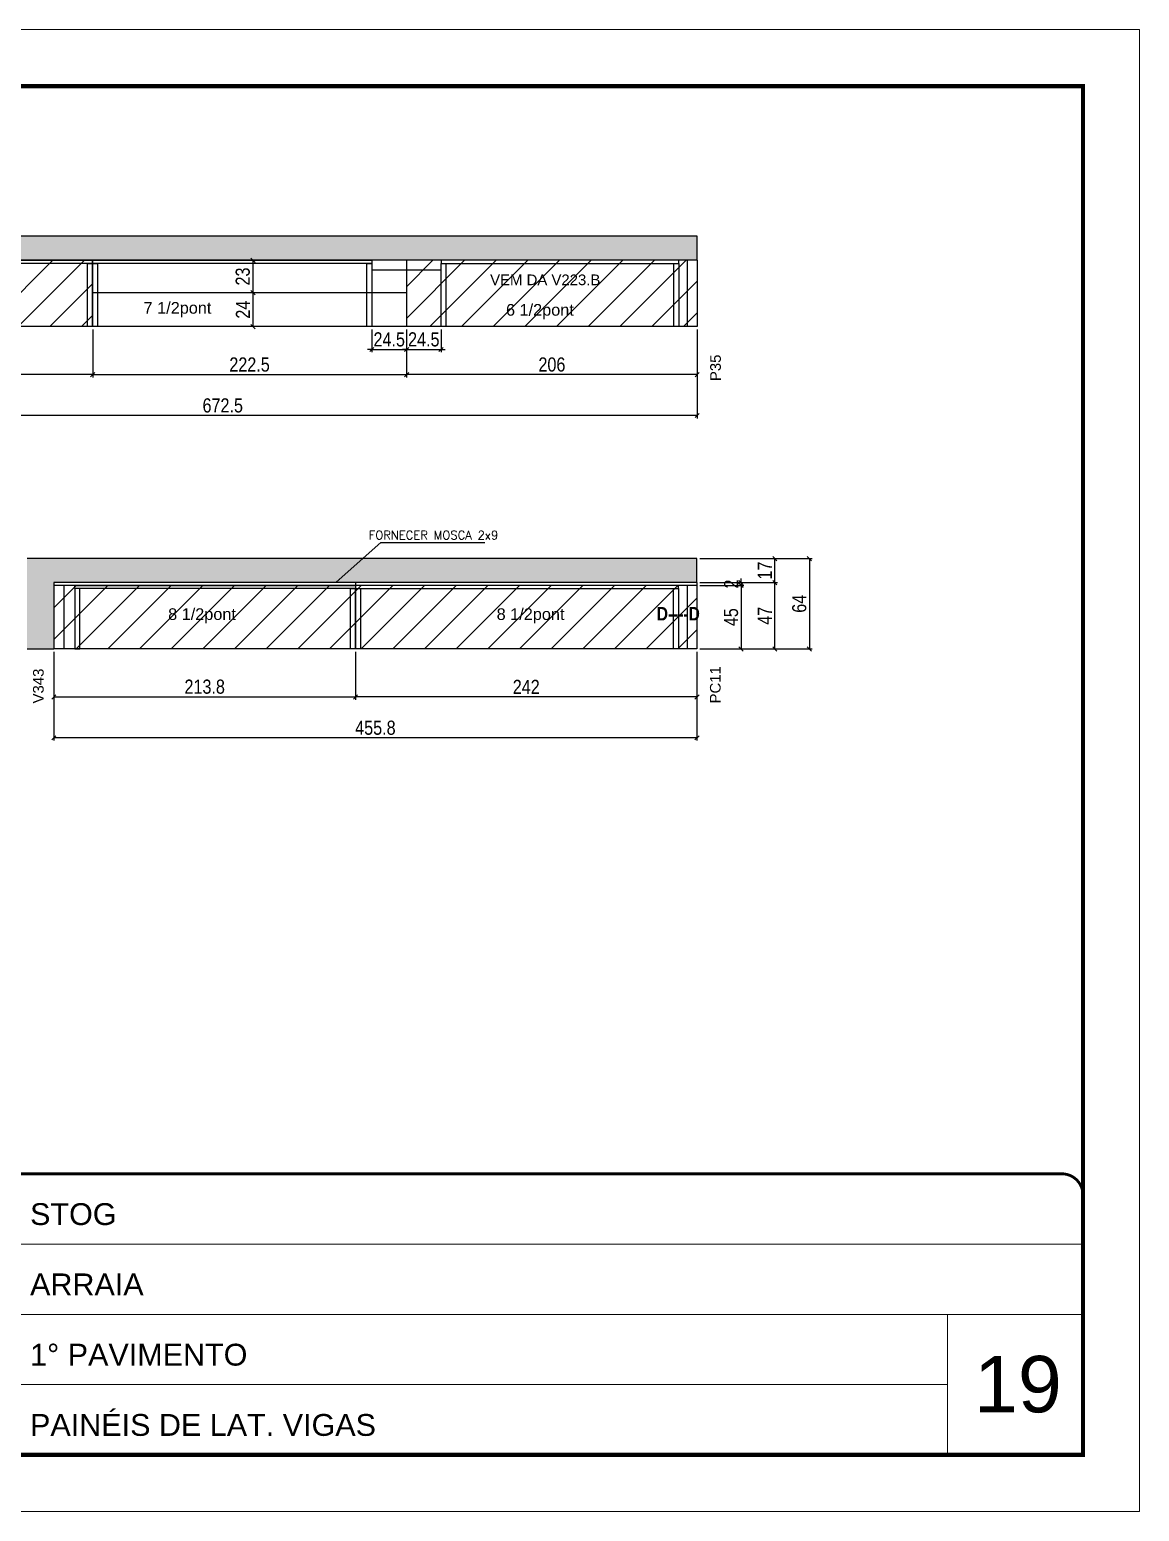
# Model space of a CAD drawing. Extents: x -3394 to 16474, y -5031 to 14397.
# Drawn here: x 8141 to 8927, y 8752 to 9802 of the extents above; entities that cross this region are included whole.
import ezdxf

# ---------------------------------------------------------------- set-up
doc = ezdxf.new("R2010")
doc.units = 0
doc.linetypes.add('CONTINUO', pattern=[0])
doc.linetypes.add('DASHED', pattern=[0.75, 0.5, -0.25])
doc.layers.get('0').update_dxf_attribs({"linetype": 'CONTINUOUS'})
doc.layers.get('Defpoints').update_dxf_attribs({"linetype": 'CONTINUOUS'})
for name, color, linetype, lineweight in [('CARIMBO', 255, 'CONTINUOUS', 9), ('Folhas', 255, 'CONTINUOUS', 9), ('REAPROVEITAMENTO', 251, 'CONTINUOUS', 9), ('SARRAFO DE PRESSAO', 251, 'DASHED', 9)]:
    doc.layers.add(name, color=color, linetype=linetype, lineweight=lineweight)
for name, color, linetype in [('COTA', 241, 'CONTINUOUS'), ('detalhes', 4, 'CONTINUOUS'), ('NOMENCLATURA', 7, 'CONTINUOUS'), ('Painéis', 200, 'CONTINUOUS'), ('PONTALETE', 7, 'CONTINUOUS'), ('SARR_2.2x7', 40, 'CONTINUOUS'), ('SARR_3.5x7', 81, 'CONTINUOUS')]:
    doc.layers.add(name, color=color, linetype=linetype)
doc.styles.add('ARIAL', font='arial.ttf')
doc.styles.add('COTA TECNICA', font='techl___.ttf', dxfattribs={"height": 10})
doc.styles.add('ROMANS', font='romans.shx')
doc.styles.add('TECNICA', font='techb___.ttf', dxfattribs={"height": 10})
doc.dimstyles.new('PAINEL', dxfattribs={"dimtxt": 10, "dimasz": 3, "dimexe": 3, "dimexo": 3, "dimgap": 3, "dimtad": 1, "dimdec": 1, "dimzin": 12, "dimdsep": 46, "dimtxsty": 'COTA TECNICA', "dimblk1": 'OBLIQUE', "dimblk2": 'OBLIQUE', "dimsah": 1, "dimcen": 0.9, "dimclrd": 4, "dimclre": 4, "dimclrt": 240, "dimadec": 1, "dimazin": 3, "dimtfac": 1, "dimtdec": 1, "dimtmove": 0, "dimatfit": 3, "dimfxl": 1, "dimtolj": 1, "dimtzin": 12, "dimarcsym": 0})

# ---------------------------------------------------------------- blocks, each defined once
blk = doc.blocks.new('9999999999')
at = {"color": 30, "linetype": 'CONTINUO'}
for p, q in [((98564.6, 34379.6), (99584, 34379.6)), ((98564.6, 34329.8), (99488, 34329.8)), ((99584, 34329.8), (99488, 34329.8)), ((99488, 34329.8), (99488, 34230.2)), ((98564.6, 34280), (99488, 34280))]:
    blk.add_line(p, q, dxfattribs=at)
at = {"color": 30, "linetype": 'CONTINUO', "const_width": 2}
blk.add_lwpolyline([(99584, 34230.2), (99584, 34414.4, 0.414214), (99569, 34429.4), (98229, 34429.4, 0.414214), (98214, 34414.4), (98214, 34245.2, 0.414214), (98229, 34230.2), (99584, 34230.2)], format="xyb", dxfattribs=at)
at = {"layer": 'Folhas'}
blk.add_lwpolyline([(98139, 34190.2), (99624, 34190.2), (99624, 35240.2), (98139, 35240.2)], close=True, dxfattribs=at)
at = {"layer": 'Folhas', "color": 30, "const_width": 3}
blk.add_lwpolyline([(98214, 34230.2), (99584, 34230.2), (99584, 35200.2), (98214, 35200.2)], close=True, dxfattribs=at)
at = {"color": 7, "linetype": 'Continuous', "ltscale": 5, "style": 'ARIAL'}
for s, height, p in [('STOG', 15.48, (98837.7, 34393.1)), ('ARRAIA', 15.48, (98837.7, 34343.3)), ('1° PAVIMENTO', 15.483, (98837.7, 34293.5)), ('PAINÉIS DE LAT. VIGAS', 15.483, (98837.7, 34243.7))]:
    blk.add_text(s, height=height, dxfattribs=at).set_placement(p)
blk = doc.blocks.new('_Oblique')
at = {"color": 0, "linetype": 'ByBlock', "lineweight": -2}
blk.add_line((-0.5, -0.5), (0.5, 0.5), dxfattribs=at)
blk = doc.blocks.new('*D481')
at = {"layer": 'COTA', "color": 4, "linetype": 'Continuous', "lineweight": -2, "transparency": 16777216}
for p, q in [((8407.8, 9589.8), (8407.8, 9555.8)), ((8613.8, 9589.8), (8613.8, 9555.8)), ((8613.8, 9557.8), (8407.8, 9557.8))]:
    blk.add_line(p, q, dxfattribs=at)
at = {"layer": 'Defpoints', "color": 0, "linetype": 'Continuous', "transparency": 16777216}
for p in [(8407.8, 9591.8), (8613.8, 9591.8), (8407.8, 9557.8)]:
    blk.add_point(p, dxfattribs=at)
at = {"layer": 'COTA', "color": 4, "linetype": 'Continuous', "lineweight": -2, "transparency": 16777216, "xscale": 3, "yscale": 3, "zscale": 3, "rotation": 180}
blk.add_blockref('_Oblique', (8407.8, 9557.8), dxfattribs=at)
at = {"layer": 'COTA', "color": 4, "linetype": 'Continuous', "lineweight": -2, "transparency": 16777216, "xscale": 3, "yscale": 3, "zscale": 3}
blk.add_blockref('_Oblique', (8613.8, 9557.8), dxfattribs=at)
at = {"layer": 'COTA', "color": 240, "linetype": 'Continuous', "transparency": 16777216, "insert": (8510.8, 9564.9), "char_height": 10, "attachment_point": 5, "style": 'COTA TECNICA'}
blk.add_mtext('\\A1;206', dxfattribs=at)
blk = doc.blocks.new('*D482')
at = {"layer": 'COTA', "color": 4, "linetype": 'Continuous', "lineweight": -2, "transparency": 16777216}
for p, q in [((7941.2, 9589.8), (7941.2, 9555.8)), ((8185.3, 9589.8), (8185.3, 9555.8)), ((8185.3, 9557.8), (7941.2, 9557.8))]:
    blk.add_line(p, q, dxfattribs=at)
at = {"layer": 'Defpoints', "color": 0, "linetype": 'Continuous', "transparency": 16777216}
for p in [(7941.2, 9591.8), (8185.3, 9591.8), (7941.2, 9557.8)]:
    blk.add_point(p, dxfattribs=at)
at = {"layer": 'COTA', "color": 4, "linetype": 'Continuous', "lineweight": -2, "transparency": 16777216, "xscale": 3, "yscale": 3, "zscale": 3, "rotation": 180}
blk.add_blockref('_Oblique', (7941.2, 9557.8), dxfattribs=at)
at = {"layer": 'COTA', "color": 4, "linetype": 'Continuous', "lineweight": -2, "transparency": 16777216, "xscale": 3, "yscale": 3, "zscale": 3}
blk.add_blockref('_Oblique', (8185.3, 9557.8), dxfattribs=at)
at = {"layer": 'COTA', "color": 240, "linetype": 'Continuous', "transparency": 16777216, "insert": (8063.2, 9564.9), "char_height": 10, "attachment_point": 5, "style": 'COTA TECNICA'}
blk.add_mtext('\\A1;244', dxfattribs=at)
blk = doc.blocks.new('*D483')
at = {"layer": 'COTA', "color": 4, "linetype": 'Continuous', "lineweight": -2, "transparency": 16777216}
for p, q in [((7941.2, 9589.8), (7941.2, 9526.8)), ((8613.8, 9589.8), (8613.8, 9526.8)), ((8613.8, 9528.8), (7941.2, 9528.8))]:
    blk.add_line(p, q, dxfattribs=at)
at = {"layer": 'Defpoints', "color": 0, "linetype": 'Continuous', "transparency": 16777216}
for p in [(7941.2, 9591.8), (8613.8, 9591.8), (7941.2, 9528.8)]:
    blk.add_point(p, dxfattribs=at)
at = {"layer": 'COTA', "color": 4, "linetype": 'Continuous', "lineweight": -2, "transparency": 16777216, "xscale": 3, "yscale": 3, "zscale": 3, "rotation": 180}
blk.add_blockref('_Oblique', (7941.2, 9528.8), dxfattribs=at)
at = {"layer": 'COTA', "color": 4, "linetype": 'Continuous', "lineweight": -2, "transparency": 16777216, "xscale": 3, "yscale": 3, "zscale": 3}
blk.add_blockref('_Oblique', (8613.8, 9528.8), dxfattribs=at)
at = {"layer": 'COTA', "color": 240, "linetype": 'Continuous', "transparency": 16777216, "insert": (8277.5, 9535.9), "char_height": 10, "attachment_point": 5, "style": 'COTA TECNICA'}
blk.add_mtext('\\A1;672.5', dxfattribs=at)
blk = doc.blocks.new('*D487')
at = {"layer": 'COTA', "color": 4, "linetype": 'Continuous', "lineweight": -2, "transparency": 16777216}
for p, q in [((8185.3, 9589.8), (8185.3, 9555.8)), ((8407.8, 9589.8), (8407.8, 9555.8)), ((8185.3, 9557.8), (8407.8, 9557.8))]:
    blk.add_line(p, q, dxfattribs=at)
at = {"layer": 'Defpoints', "color": 0, "linetype": 'Continuous', "transparency": 16777216}
for p in [(8185.3, 9591.8), (8407.8, 9591.8), (8407.8, 9557.8)]:
    blk.add_point(p, dxfattribs=at)
at = {"layer": 'COTA', "color": 4, "linetype": 'Continuous', "lineweight": -2, "transparency": 16777216, "xscale": 3, "yscale": 3, "zscale": 3, "rotation": 180}
blk.add_blockref('_Oblique', (8185.3, 9557.8), dxfattribs=at)
at = {"layer": 'COTA', "color": 4, "linetype": 'Continuous', "lineweight": -2, "transparency": 16777216, "xscale": 3, "yscale": 3, "zscale": 3}
blk.add_blockref('_Oblique', (8407.8, 9557.8), dxfattribs=at)
at = {"layer": 'COTA', "color": 240, "linetype": 'Continuous', "transparency": 16777216, "insert": (8296.5, 9564.9), "char_height": 10, "attachment_point": 5, "style": 'COTA TECNICA'}
blk.add_mtext('\\A1;222.5', dxfattribs=at)
blk = doc.blocks.new('*D479')
at = {"layer": 'COTA', "color": 4, "linetype": 'Continuous', "lineweight": -2, "transparency": 16777216}
for p, q in [((8309.7, 9638.8), (8296.9, 9638.8)), ((8298.9, 9638.8), (8298.9, 9615.8)), ((8309.7, 9615.8), (8296.9, 9615.8))]:
    blk.add_line(p, q, dxfattribs=at)
at = {"layer": 'Defpoints', "color": 0, "linetype": 'Continuous', "transparency": 16777216}
for p in [(8311.7, 9638.8), (8298.9, 9615.8), (8311.7, 9615.8)]:
    blk.add_point(p, dxfattribs=at)
at = {"layer": 'COTA', "color": 4, "linetype": 'Continuous', "lineweight": -2, "transparency": 16777216, "xscale": 3, "yscale": 3, "zscale": 3}
for p, rotation in [((8298.9, 9638.8), 90), ((8298.9, 9615.8), 270)]:
    blk.add_blockref('_Oblique', p, dxfattribs=dict(at, rotation=rotation))
at = {"layer": 'COTA', "color": 240, "linetype": 'Continuous', "transparency": 16777216, "insert": (8291.7, 9627.3), "char_height": 10, "attachment_point": 5, "rotation": 90, "style": 'COTA TECNICA'}
blk.add_mtext('\\A1;23', dxfattribs=at)
blk = doc.blocks.new('*D480')
at = {"layer": 'COTA', "color": 4, "linetype": 'Continuous', "lineweight": -2, "transparency": 16777216}
for p, q in [((8309.7, 9615.8), (8296.9, 9615.8)), ((8298.9, 9615.8), (8298.9, 9591.8)), ((8309.7, 9591.8), (8296.9, 9591.8))]:
    blk.add_line(p, q, dxfattribs=at)
at = {"layer": 'Defpoints', "color": 0, "linetype": 'Continuous', "transparency": 16777216}
for p in [(8311.7, 9615.8), (8298.9, 9591.8), (8311.7, 9591.8)]:
    blk.add_point(p, dxfattribs=at)
at = {"layer": 'COTA', "color": 4, "linetype": 'Continuous', "lineweight": -2, "transparency": 16777216, "xscale": 3, "yscale": 3, "zscale": 3}
for p, rotation in [((8298.9, 9615.8), 90), ((8298.9, 9591.8), 270)]:
    blk.add_blockref('_Oblique', p, dxfattribs=dict(at, rotation=rotation))
at = {"layer": 'COTA', "color": 240, "linetype": 'Continuous', "transparency": 16777216, "insert": (8291.8, 9603.8), "char_height": 10, "attachment_point": 5, "rotation": 90, "style": 'COTA TECNICA'}
blk.add_mtext('\\A1;24', dxfattribs=at)
blk = doc.blocks.new('*D494')
at = {"layer": 'COTA', "color": 4, "linetype": 'Continuous', "lineweight": -2, "transparency": 16777216}
for p, q in [((8371.6, 9361.4), (8371.6, 9327.4)), ((8613.6, 9361.4), (8613.6, 9327.4)), ((8613.6, 9329.4), (8371.6, 9329.4))]:
    blk.add_line(p, q, dxfattribs=at)
at = {"layer": 'Defpoints', "color": 0, "linetype": 'Continuous', "transparency": 16777216}
for p in [(8371.6, 9363.4), (8613.6, 9363.4), (8371.6, 9329.4)]:
    blk.add_point(p, dxfattribs=at)
at = {"layer": 'COTA', "color": 4, "linetype": 'Continuous', "lineweight": -2, "transparency": 16777216, "xscale": 3, "yscale": 3, "zscale": 3, "rotation": 180}
blk.add_blockref('_Oblique', (8371.6, 9329.4), dxfattribs=at)
at = {"layer": 'COTA', "color": 4, "linetype": 'Continuous', "lineweight": -2, "transparency": 16777216, "xscale": 3, "yscale": 3, "zscale": 3}
blk.add_blockref('_Oblique', (8613.6, 9329.4), dxfattribs=at)
at = {"layer": 'COTA', "color": 240, "linetype": 'Continuous', "transparency": 16777216, "insert": (8492.6, 9336.5), "char_height": 10, "attachment_point": 5, "style": 'COTA TECNICA'}
blk.add_mtext('\\A1;242', dxfattribs=at)
blk = doc.blocks.new('*D495')
at = {"layer": 'COTA', "color": 4, "linetype": 'Continuous', "lineweight": -2, "transparency": 16777216}
for p, q in [((8157.8, 9361.4), (8157.8, 9298.4)), ((8613.6, 9361.4), (8613.6, 9298.4)), ((8613.6, 9300.4), (8157.8, 9300.4))]:
    blk.add_line(p, q, dxfattribs=at)
at = {"layer": 'Defpoints', "color": 0, "linetype": 'Continuous', "transparency": 16777216}
for p in [(8157.8, 9363.4), (8613.6, 9363.4), (8157.8, 9300.4)]:
    blk.add_point(p, dxfattribs=at)
at = {"layer": 'COTA', "color": 4, "linetype": 'Continuous', "lineweight": -2, "transparency": 16777216, "xscale": 3, "yscale": 3, "zscale": 3, "rotation": 180}
blk.add_blockref('_Oblique', (8157.8, 9300.4), dxfattribs=at)
at = {"layer": 'COTA', "color": 4, "linetype": 'Continuous', "lineweight": -2, "transparency": 16777216, "xscale": 3, "yscale": 3, "zscale": 3}
blk.add_blockref('_Oblique', (8613.6, 9300.4), dxfattribs=at)
at = {"layer": 'COTA', "color": 240, "linetype": 'Continuous', "transparency": 16777216, "insert": (8385.7, 9307.5), "char_height": 10, "attachment_point": 5, "style": 'COTA TECNICA'}
blk.add_mtext('\\A1;455.8', dxfattribs=at)
blk = doc.blocks.new('*D496')
at = {"layer": 'COTA', "color": 4, "linetype": 'Continuous', "lineweight": -2, "transparency": 16777216}
for p, q in [((8615.6, 9410.4), (8670.8, 9410.4)), ((8668.8, 9363.4), (8668.8, 9410.4)), ((8615.6, 9363.4), (8670.8, 9363.4))]:
    blk.add_line(p, q, dxfattribs=at)
at = {"layer": 'Defpoints', "color": 0, "linetype": 'Continuous', "transparency": 16777216}
for p in [(8613.6, 9410.4), (8668.8, 9410.4), (8613.6, 9363.4)]:
    blk.add_point(p, dxfattribs=at)
at = {"layer": 'COTA', "color": 4, "linetype": 'Continuous', "lineweight": -2, "transparency": 16777216, "xscale": 3, "yscale": 3, "zscale": 3}
for p, rotation in [((8668.8, 9410.4), 90), ((8668.8, 9363.4), 270)]:
    blk.add_blockref('_Oblique', p, dxfattribs=dict(at, rotation=rotation))
at = {"layer": 'COTA', "color": 240, "linetype": 'Continuous', "transparency": 16777216, "insert": (8661.7, 9386.9), "char_height": 10, "attachment_point": 5, "rotation": 90, "style": 'COTA TECNICA'}
blk.add_mtext('\\A1;47', dxfattribs=at)
blk = doc.blocks.new('*D497')
at = {"layer": 'COTA', "color": 4, "linetype": 'Continuous', "lineweight": -2, "transparency": 16777216}
for p, q in [((8615.6, 9427.4), (8670.8, 9427.4)), ((8668.8, 9410.4), (8668.8, 9427.4)), ((8615.6, 9410.4), (8670.8, 9410.4))]:
    blk.add_line(p, q, dxfattribs=at)
at = {"layer": 'Defpoints', "color": 0, "linetype": 'Continuous', "transparency": 16777216}
for p in [(8613.6, 9427.4), (8668.8, 9427.4), (8613.6, 9410.4)]:
    blk.add_point(p, dxfattribs=at)
at = {"layer": 'COTA', "color": 4, "linetype": 'Continuous', "lineweight": -2, "transparency": 16777216, "xscale": 3, "yscale": 3, "zscale": 3}
for p, rotation in [((8668.8, 9427.4), 90), ((8668.8, 9410.4), 270)]:
    blk.add_blockref('_Oblique', p, dxfattribs=dict(at, rotation=rotation))
at = {"layer": 'COTA', "color": 240, "linetype": 'Continuous', "transparency": 16777216, "insert": (8661.7, 9418.9), "char_height": 10, "attachment_point": 5, "rotation": 90, "style": 'COTA TECNICA'}
blk.add_mtext('\\A1;17', dxfattribs=at)
blk = doc.blocks.new('*D498')
at = {"layer": 'COTA', "color": 4, "linetype": 'Continuous', "lineweight": -2, "transparency": 16777216}
for p, q in [((8615.6, 9427.4), (8695.3, 9427.4)), ((8693.3, 9427.4), (8693.3, 9363.4)), ((8615.6, 9363.4), (8695.3, 9363.4))]:
    blk.add_line(p, q, dxfattribs=at)
at = {"layer": 'Defpoints', "color": 0, "linetype": 'Continuous', "transparency": 16777216}
for p in [(8613.6, 9427.4), (8613.6, 9363.4), (8693.3, 9363.4)]:
    blk.add_point(p, dxfattribs=at)
at = {"layer": 'COTA', "color": 4, "linetype": 'Continuous', "lineweight": -2, "transparency": 16777216, "xscale": 3, "yscale": 3, "zscale": 3}
for p, rotation in [((8693.3, 9427.4), 90), ((8693.3, 9363.4), 270)]:
    blk.add_blockref('_Oblique', p, dxfattribs=dict(at, rotation=rotation))
at = {"layer": 'COTA', "color": 240, "linetype": 'Continuous', "transparency": 16777216, "insert": (8686.2, 9395.4), "char_height": 10, "attachment_point": 5, "rotation": 90, "style": 'COTA TECNICA'}
blk.add_mtext('\\A1;64', dxfattribs=at)
blk = doc.blocks.new('*D499')
at = {"layer": 'COTA', "color": 4, "linetype": 'Continuous', "lineweight": -2, "transparency": 16777216}
for p, q in [((8157.8, 9361.4), (8157.8, 9327.4)), ((8371.6, 9361.4), (8371.6, 9327.4)), ((8157.8, 9329.4), (8371.6, 9329.4))]:
    blk.add_line(p, q, dxfattribs=at)
at = {"layer": 'Defpoints', "color": 0, "linetype": 'Continuous', "transparency": 16777216}
for p in [(8157.8, 9363.4), (8371.6, 9363.4), (8371.6, 9329.4)]:
    blk.add_point(p, dxfattribs=at)
at = {"layer": 'COTA', "color": 4, "linetype": 'Continuous', "lineweight": -2, "transparency": 16777216, "xscale": 3, "yscale": 3, "zscale": 3, "rotation": 180}
blk.add_blockref('_Oblique', (8157.8, 9329.4), dxfattribs=at)
at = {"layer": 'COTA', "color": 4, "linetype": 'Continuous', "lineweight": -2, "transparency": 16777216, "xscale": 3, "yscale": 3, "zscale": 3}
blk.add_blockref('_Oblique', (8371.6, 9329.4), dxfattribs=at)
at = {"layer": 'COTA', "color": 240, "linetype": 'Continuous', "transparency": 16777216, "insert": (8264.7, 9336.6), "char_height": 10, "attachment_point": 5, "style": 'COTA TECNICA'}
blk.add_mtext('\\A1;213.8', dxfattribs=at)
blk = doc.blocks.new('*D2112')
at = {"layer": 'COTA', "color": 4, "linetype": 'Continuous', "lineweight": -2, "transparency": 16777216}
for p, q in [((8383.2, 9589.8), (8383.2, 9573.6)), ((8407.8, 9589.8), (8407.8, 9573.6)), ((8383.2, 9575.6), (8380.2, 9575.6)), ((8383.2, 9575.6), (8407.8, 9575.6)), ((8407.8, 9575.6), (8410.8, 9575.6))]:
    blk.add_line(p, q, dxfattribs=at)
at = {"layer": 'Defpoints', "color": 0, "linetype": 'Continuous', "transparency": 16777216}
for p in [(8383.2, 9591.8), (8407.8, 9591.8), (8407.8, 9575.6)]:
    blk.add_point(p, dxfattribs=at)
at = {"layer": 'COTA', "color": 4, "linetype": 'Continuous', "lineweight": -2, "transparency": 16777216, "xscale": 3, "yscale": 3, "zscale": 3}
blk.add_blockref('_Oblique', (8383.2, 9575.6), dxfattribs=at)
at = {"layer": 'COTA', "color": 4, "linetype": 'Continuous', "lineweight": -2, "transparency": 16777216, "xscale": 3, "yscale": 3, "zscale": 3, "rotation": 180}
blk.add_blockref('_Oblique', (8407.8, 9575.6), dxfattribs=at)
at = {"layer": 'COTA', "color": 240, "linetype": 'Continuous', "transparency": 16777216, "insert": (8395.5, 9582.7), "char_height": 10, "attachment_point": 5, "style": 'COTA TECNICA'}
blk.add_mtext('\\A1;24.5', dxfattribs=at)
blk = doc.blocks.new('*D2113')
at = {"layer": 'COTA', "color": 4, "linetype": 'Continuous', "lineweight": -2, "transparency": 16777216}
for p, q in [((8407.8, 9589.8), (8407.8, 9573.6)), ((8432.2, 9589.8), (8432.2, 9573.6)), ((8407.8, 9575.6), (8404.8, 9575.6)), ((8407.8, 9575.6), (8432.2, 9575.6)), ((8432.2, 9575.6), (8435.2, 9575.6))]:
    blk.add_line(p, q, dxfattribs=at)
at = {"layer": 'Defpoints', "color": 0, "linetype": 'Continuous', "transparency": 16777216}
for p in [(8407.8, 9591.8), (8432.2, 9591.8), (8432.2, 9575.6)]:
    blk.add_point(p, dxfattribs=at)
at = {"layer": 'COTA', "color": 4, "linetype": 'Continuous', "lineweight": -2, "transparency": 16777216, "xscale": 3, "yscale": 3, "zscale": 3}
blk.add_blockref('_Oblique', (8407.8, 9575.6), dxfattribs=at)
at = {"layer": 'COTA', "color": 4, "linetype": 'Continuous', "lineweight": -2, "transparency": 16777216, "xscale": 3, "yscale": 3, "zscale": 3, "rotation": 180}
blk.add_blockref('_Oblique', (8432.2, 9575.6), dxfattribs=at)
at = {"layer": 'COTA', "color": 240, "linetype": 'Continuous', "transparency": 16777216, "insert": (8420, 9582.7), "char_height": 10, "attachment_point": 5, "style": 'COTA TECNICA'}
blk.add_mtext('\\A1;24.5', dxfattribs=at)
blk = doc.blocks.new('*D2114')
at = {"layer": 'COTA', "color": 4, "linetype": 'Continuous', "lineweight": -2, "transparency": 16777216}
for p, q in [((8615.6, 9410.4), (8646.9, 9410.4)), ((8615.6, 9408.4), (8646.9, 9408.4)), ((8644.9, 9410.4), (8644.9, 9413.4)), ((8644.9, 9410.4), (8644.9, 9408.4)), ((8644.9, 9408.4), (8644.9, 9405.4))]:
    blk.add_line(p, q, dxfattribs=at)
at = {"layer": 'Defpoints', "color": 0, "linetype": 'Continuous', "transparency": 16777216}
for p in [(8613.6, 9410.4), (8613.6, 9408.4), (8644.9, 9408.4)]:
    blk.add_point(p, dxfattribs=at)
at = {"layer": 'COTA', "color": 4, "linetype": 'Continuous', "lineweight": -2, "transparency": 16777216, "xscale": 3, "yscale": 3, "zscale": 3}
for p, rotation in [((8644.9, 9410.4), 270), ((8644.9, 9408.4), 90)]:
    blk.add_blockref('_Oblique', p, dxfattribs=dict(at, rotation=rotation))
at = {"layer": 'COTA', "color": 240, "linetype": 'Continuous', "transparency": 16777216, "insert": (8637.9, 9409.4), "char_height": 10, "attachment_point": 5, "rotation": 90, "style": 'COTA TECNICA'}
blk.add_mtext('\\A1;2', dxfattribs=at)
blk = doc.blocks.new('*D2115')
at = {"layer": 'COTA', "color": 4, "linetype": 'Continuous', "lineweight": -2, "transparency": 16777216}
for p, q in [((8615.6, 9408.4), (8646.9, 9408.4)), ((8644.9, 9408.4), (8644.9, 9363.4)), ((8615.6, 9363.4), (8646.9, 9363.4))]:
    blk.add_line(p, q, dxfattribs=at)
at = {"layer": 'Defpoints', "color": 0, "linetype": 'Continuous', "transparency": 16777216}
for p in [(8613.6, 9408.4), (8613.6, 9363.4), (8644.9, 9363.4)]:
    blk.add_point(p, dxfattribs=at)
at = {"layer": 'COTA', "color": 4, "linetype": 'Continuous', "lineweight": -2, "transparency": 16777216, "xscale": 3, "yscale": 3, "zscale": 3}
for p, rotation in [((8644.9, 9408.4), 90), ((8644.9, 9363.4), 270)]:
    blk.add_blockref('_Oblique', p, dxfattribs=dict(at, rotation=rotation))
at = {"layer": 'COTA', "color": 240, "linetype": 'Continuous', "transparency": 16777216, "insert": (8637.8, 9385.9), "char_height": 10, "attachment_point": 5, "rotation": 90, "style": 'COTA TECNICA'}
blk.add_mtext('\\A1;45', dxfattribs=at)

msp = doc.modelspace()

# ---------------------------------------------------------------- hatches: boundary and pattern name
at = {"layer": 'COTA', "linetype": 'Continuous'}
h = msp.add_hatch(dxfattribs=at)
h.set_pattern_fill('AR-CONC', color=256, scale=0.05)
h.set_pattern_definition([(50, (3287.322, -1156.883), (9.1092334, -0.7969543), [0.9525, -10.4775]), (355, (3287.322, -1156.883), (-1.762171, 9.552842), [0.762, -8.382029]), (100.451445, (3288.081, -1156.949), (7.3470624, 8.7558876), [0.8095004, -8.904512]), (46.1842, (3287.322, -1154.343), (13.553952, -2.102116), [1.42875, -15.71625]), (96.63556, (3288.451, -1154.518), (11.870207, 12.371306), [1.214251, -13.35678]), (351.18415, (3287.322, -1154.343), (11.870207, 12.371306), [1.142998, -12.572987]), (21, (3288.592, -1154.978), (7.5807196, -5.11326), [0.9525, -10.4775]), (326, (3288.592, -1154.978), (3.0901014, 9.209398), [0.762, -8.382]), (71.451445, (3289.224, -1155.404), (10.670821, 4.0961384), [0.8095004, -8.904497]), (37.5, (3287.322, -1156.8828), (0.1544302, 4.2277519), [0, -8.2804, 0, -8.509, 0, -8.41375]), (7.5, (3287.322, -1156.8828), (3.3409831, 5.0090287), [0, -4.8514, 0, -8.0899, 0, -3.20675]), (327.5, (3284.4898, -1156.8828), (6.7795298, -0.2864372), [0, -3.175, 0, -9.906, 0, -13.1445]), (317.5, (3283.22, -1156.883), (7.406459, 1.2713246), [0, -4.1275, 0, -6.5786, 0, -9.3345])])
h.paths.add_polyline_path([(7941.22, 9655.8), (7941.22, 9638.8), (8613.75, 9638.8), (8613.75, 9655.8)])
h = msp.add_hatch(dxfattribs=at)
h.set_pattern_fill('AR-CONC', color=256, scale=0.05)
h.paths.add_polyline_path([(8138.77, 9363.37), (8157.77, 9363.37), (8157.77, 9410.37), (8613.6, 9410.37), (8613.6, 9427.37), (8138.77, 9427.37)])
at = {"layer": 'REAPROVEITAMENTO', "linetype": 'Continuous'}
h = msp.add_hatch(dxfattribs=at)
h.set_pattern_fill('ANSI31', color=256, scale=5)
h.paths.add_polyline_path([(8185.25, 9591.8), (8185.25, 9638.8), (7941.22, 9638.8), (7941.22, 9591.8)])
h = msp.add_hatch(dxfattribs=at)
h.set_pattern_fill('ANSI31', color=256, scale=5)
h.paths.add_polyline_path([(8613.75, 9591.8), (8613.75, 9638.8), (8407.75, 9638.8), (8407.75, 9591.8)])
h = msp.add_hatch(dxfattribs=at)
h.set_pattern_fill('ANSI31', color=256, scale=5)
h.paths.add_polyline_path([(8371.6, 9363.37), (8371.6, 9408.37), (8157.77, 9408.37), (8157.77, 9363.37)])
h = msp.add_hatch(dxfattribs=at)
h.set_pattern_fill('ANSI31', color=256, scale=5)
h.paths.add_polyline_path([(8613.6, 9363.37), (8613.6, 9408.37), (8371.6, 9408.37), (8371.6, 9363.37)])

# ---------------------------------------------------------------- linework, layer by layer
at = {"layer": 'COTA', "linetype": 'Continuous'}
for p, q in [((8613.75, 9655.8), (7941.22, 9655.8)), ((8613.75, 9638.8), (8613.75, 9655.8)), ((8613.6, 9427.37), (8138.77, 9427.37)), ((8613.6, 9410.37), (8613.6, 9427.37)), ((8138.77, 9363.37), (8157.77, 9363.37))]:
    msp.add_line(p, q, dxfattribs=at)
at = {"layer": 'Painéis', "linetype": 'Continuous'}
for p, q in [((8613.75, 9638.8), (7941.22, 9638.8)), ((8185.25, 9638.8), (8185.25, 9591.8)), ((8407.75, 9638.8), (8407.75, 9591.8)), ((8613.75, 9638.8), (8613.75, 9591.8)), ((8407.75, 9615.8), (8185.25, 9615.8)), ((8613.75, 9591.8), (7941.22, 9591.8)), ((8613.6, 9410.37), (8157.77, 9410.37)), ((8157.77, 9410.37), (8157.77, 9363.37)), ((8613.6, 9408.37), (8157.77, 9408.37)), ((8371.6, 9410.37), (8371.6, 9363.37)), ((8613.6, 9410.37), (8613.6, 9363.37)), ((8613.6, 9363.37), (8157.77, 9363.37))]:
    msp.add_line(p, q, dxfattribs=at)
at = {"layer": 'SARR_2.2x7', "ltscale": 25}
for p, q in [((8407.75, 9631.8), (8383.22, 9631.8)), ((8432.22, 9631.8), (8407.75, 9631.8)), ((8606.75, 9638.8), (8606.75, 9591.8)), ((8164.77, 9408.37), (8164.77, 9363.37)), ((8606.6, 9408.37), (8606.6, 9363.37))]:
    msp.add_line(p, q, dxfattribs=at)
at = {"layer": 'SARR_2.2x7', "ltscale": 25, "elevation": 0}
for points in [[(8185.25, 9636.6), (7956.22, 9636.6), (7956.22, 9638.8), (8185.25, 9638.8)], [(8383.22, 9636.6), (8185.25, 9636.6), (8185.25, 9638.8), (8383.22, 9638.8)], [(8432.22, 9636.6), (8600.75, 9636.6), (8600.75, 9638.8), (8432.22, 9638.8)], [(8371.6, 9406.17), (8600.6, 9406.17), (8600.6, 9408.37), (8371.6, 9408.37)]]:
    msp.add_lwpolyline(points, close=True, dxfattribs=at)
at = {"layer": 'SARR_2.2x7', "ltscale": 25}
msp.add_lwpolyline([(8371.6, 9406.17), (8172.77, 9406.17), (8172.77, 9408.37), (8371.6, 9408.37)], close=True, dxfattribs=at)
at = {"layer": 'SARR_3.5x7', "elevation": 0}
for points in [[(8185.25, 9591.8), (8181.75, 9591.8), (8181.75, 9636.6), (8185.25, 9636.6)], [(8188.75, 9591.8), (8185.25, 9591.8), (8185.25, 9636.6), (8188.75, 9636.6)], [(8383.22, 9591.8), (8379.72, 9591.8), (8379.72, 9636.6), (8383.22, 9636.6)], [(8435.72, 9591.8), (8432.22, 9591.8), (8432.22, 9636.6), (8435.72, 9636.6)], [(8600.75, 9591.8), (8597.25, 9591.8), (8597.25, 9636.6), (8600.75, 9636.6)], [(8600.6, 9363.37), (8597.1, 9363.37), (8597.1, 9406.17), (8600.6, 9406.17)]]:
    msp.add_lwpolyline(points, close=True, dxfattribs=at)
at = {"layer": 'SARR_3.5x7'}
for points in [[(8172.77, 9363.37), (8176.27, 9363.37), (8176.27, 9406.17), (8172.77, 9406.17)], [(8371.6, 9363.37), (8368.1, 9363.37), (8368.1, 9406.17), (8371.6, 9406.17)], [(8375.1, 9363.37), (8371.6, 9363.37), (8371.6, 9406.17), (8375.1, 9406.17)]]:
    msp.add_lwpolyline(points, close=True, dxfattribs=at)

# ---------------------------------------------------------------- block references
at = {"layer": 'SARRAFO DE PRESSAO', "color": 6, "linetype": 'ByBlock'}
msp.add_blockref('9999999999', (-90696.77, -25437.95), dxfattribs=at)

# ---------------------------------------------------------------- texts
at = {"layer": 'CARIMBO', "style": 'ARIAL'}
msp.add_text('19', height=40, dxfattribs=at).set_placement((8810.07, 8822.4))
at = {"layer": 'detalhes', "style": 'TECNICA'}
msp.add_text('D----D', height=9.6, dxfattribs=at).set_placement((8585.15, 9383.55))
at = {"layer": 'NOMENCLATURA', "linetype": 'Continuous', "style": 'ARIAL'}
msp.add_text('VEM DA V223.B', height=7.5671, dxfattribs=at).set_placement((8467.03, 9621.17))
for s, p in [('P35', (8630.56, 9553.19)), ('V343', (8150.58, 9324.77)), ('PC11', (8630.41, 9324.77))]:
    msp.add_text(s, height=7.567, rotation=90, dxfattribs=at).set_placement(p)
at = {"layer": 'Painéis', "color": 1, "insert": (8426.87, 9444.06), "char_height": 6, "attachment_point": 5, "style": 'ROMANS'}
msp.add_mtext('\\A1;FORNECER MOSCA 2x9', dxfattribs=at)
at = {"layer": 'PONTALETE', "linetype": 'Continuous', "style": 'ARIAL'}
for s, p in [('7 1/2pont', (8221.39, 9600.97)), ('6 1/2pont', (8478.27, 9599.55)), ('8 1/2pont', (8238.78, 9383.94)), ('8 1/2pont', (8471.64, 9383.94))]:
    msp.add_text(s, height=8.25, dxfattribs=at).set_placement(p)

# ---------------------------------------------------------------- dimensions: what is measured, and where the dimension line sits
at = {"layer": 'COTA', "linetype": 'Continuous'}
for base, p1, p2, angle, override, picture, middle in [((8298.91, 9615.8), (8311.71, 9638.8), (8311.71, 9615.8), 90, {"dimexe": 2, "dimexo": 2, "dimgap": 2, "dimadec": 8, "dimtix": 1, "dimatfit": 2, "dimldrblk": 'Oblique'}, '*D479', (8291.69, 9627.3)), ((8298.91, 9591.8), (8311.71, 9615.8), (8311.71, 9591.8), 90, {"dimexe": 2, "dimexo": 2, "dimgap": 2, "dimadec": 8, "dimtix": 1, "dimtmove": 1, "dimatfit": 2, "dimldrblk": 'Oblique'}, '*D480', (8291.84, 9603.8)), ((7941.22, 9557.82), (8185.25, 9591.8), (7941.22, 9591.8), 180, {"dimexe": 2, "dimexo": 2, "dimgap": 2, "dimadec": 8, "dimtix": 1, "dimatfit": 2, "dimldrblk": 'Oblique'}, '*D482', (8063.24, 9564.9)), ((7941.22, 9528.8), (8613.75, 9591.8), (7941.22, 9591.8), 180, {"dimexe": 2, "dimexo": 2, "dimgap": 2, "dimadec": 8, "dimtix": 1, "dimatfit": 2, "dimldrblk": 'Oblique'}, '*D483', (8277.49, 9535.91)), ((8407.75, 9557.82), (8613.75, 9591.8), (8407.75, 9591.8), 180, {"dimexe": 2, "dimexo": 2, "dimgap": 2, "dimadec": 8, "dimtix": 1, "dimatfit": 2, "dimldrblk": 'Oblique'}, '*D481', (8510.75, 9564.93)), ((8668.76, 9427.37), (8613.6, 9410.37), (8613.6, 9427.37), 90, {"dimexe": 2, "dimexo": 2, "dimgap": 2, "dimadec": 8, "dimtix": 1, "dimatfit": 2, "dimldrblk": 'Oblique'}, '*D497', (8661.68, 9418.87)), ((8693.32, 9363.37), (8613.6, 9427.37), (8613.6, 9363.37), 90, {"dimexe": 2, "dimexo": 2, "dimgap": 2, "dimadec": 8, "dimtix": 1, "dimatfit": 2, "dimldrblk": 'Oblique'}, '*D498', (8686.22, 9395.37)), ((8644.91, 9408.37), (8613.6, 9410.37), (8613.6, 9408.37), 90, {"dimexe": 2, "dimexo": 2, "dimgap": 2, "dimadec": 8, "dimtix": 1, "dimatfit": 2, "dimldrblk": 'Oblique'}, '*D2114', (8637.91, 9409.37)), ((8668.76, 9410.37), (8613.6, 9363.37), (8613.6, 9410.37), 90, {"dimexe": 2, "dimexo": 2, "dimgap": 2, "dimadec": 8, "dimtix": 1, "dimatfit": 2, "dimldrblk": 'Oblique'}, '*D496', (8661.68, 9386.87)), ((8644.91, 9363.37), (8613.6, 9408.37), (8613.6, 9363.37), 90, {"dimexe": 2, "dimexo": 2, "dimgap": 2, "dimadec": 8, "dimtix": 1, "dimtmove": 1, "dimatfit": 2, "dimldrblk": 'Oblique'}, '*D2115', (8637.8, 9385.87)), ((8157.77, 9300.38), (8613.6, 9363.37), (8157.77, 9363.37), 180, {"dimexe": 2, "dimexo": 2, "dimgap": 2, "dimadec": 8, "dimtix": 1, "dimatfit": 2, "dimldrblk": 'Oblique'}, '*D495', (8385.69, 9307.51)), ((8371.6, 9329.4), (8613.6, 9363.37), (8371.6, 9363.37), 180, {"dimexe": 2, "dimexo": 2, "dimgap": 2, "dimadec": 8, "dimtix": 1, "dimatfit": 2, "dimldrblk": 'Oblique'}, '*D494', (8492.6, 9336.48))]:
    dim = msp.add_linear_dim(base=base, p1=p1, p2=p2, angle=angle, dimstyle='PAINEL', override=override, dxfattribs=at)
    dim.commit()
    dim.dimension.update_dxf_attribs({"geometry": picture, "text_midpoint": middle})
for base, p1, p2, override, picture, middle in [((8407.75, 9557.82), (8185.25, 9591.8), (8407.75, 9591.8), {"dimexe": 2, "dimexo": 2, "dimgap": 2, "dimadec": 8, "dimtix": 1, "dimatfit": 2, "dimldrblk": 'Oblique'}, '*D487', (8296.5, 9564.93)), ((8407.75, 9575.6), (8383.22, 9591.8), (8407.75, 9591.8), {"dimexe": 2, "dimexo": 2, "dimgap": 2, "dimadec": 8, "dimtix": 1, "dimatfit": 2, "dimldrblk": 'Oblique'}, '*D2112', (8395.49, 9582.7)), ((8432.22, 9575.6), (8407.75, 9591.8), (8432.22, 9591.8), {"dimexe": 2, "dimexo": 2, "dimgap": 2, "dimadec": 8, "dimtix": 1, "dimtmove": 1, "dimatfit": 2, "dimldrblk": 'Oblique'}, '*D2113', (8419.99, 9582.7)), ((8371.6, 9329.4), (8157.77, 9363.37), (8371.6, 9363.37), {"dimexe": 2, "dimexo": 2, "dimgap": 2, "dimadec": 8, "dimtix": 1, "dimatfit": 2, "dimldrblk": 'Oblique'}, '*D499', (8264.69, 9336.64))]:
    dim = msp.add_linear_dim(base=base, p1=p1, p2=p2, dimstyle='PAINEL', override=override, dxfattribs=at)
    dim.commit()
    dim.dimension.update_dxf_attribs({"geometry": picture, "text_midpoint": middle})

# ---------------------------------------------------------------- leaders
at = {"layer": 'COTA'}
msp.add_leader([(8357.97, 9410.7), (8389.56, 9438.84), (8463.28, 9438.84)], dimstyle='PAINEL', override={"dimgap": 3, "dimtad": 0}, dxfattribs=at)

doc.saveas('drawing.dxf')
